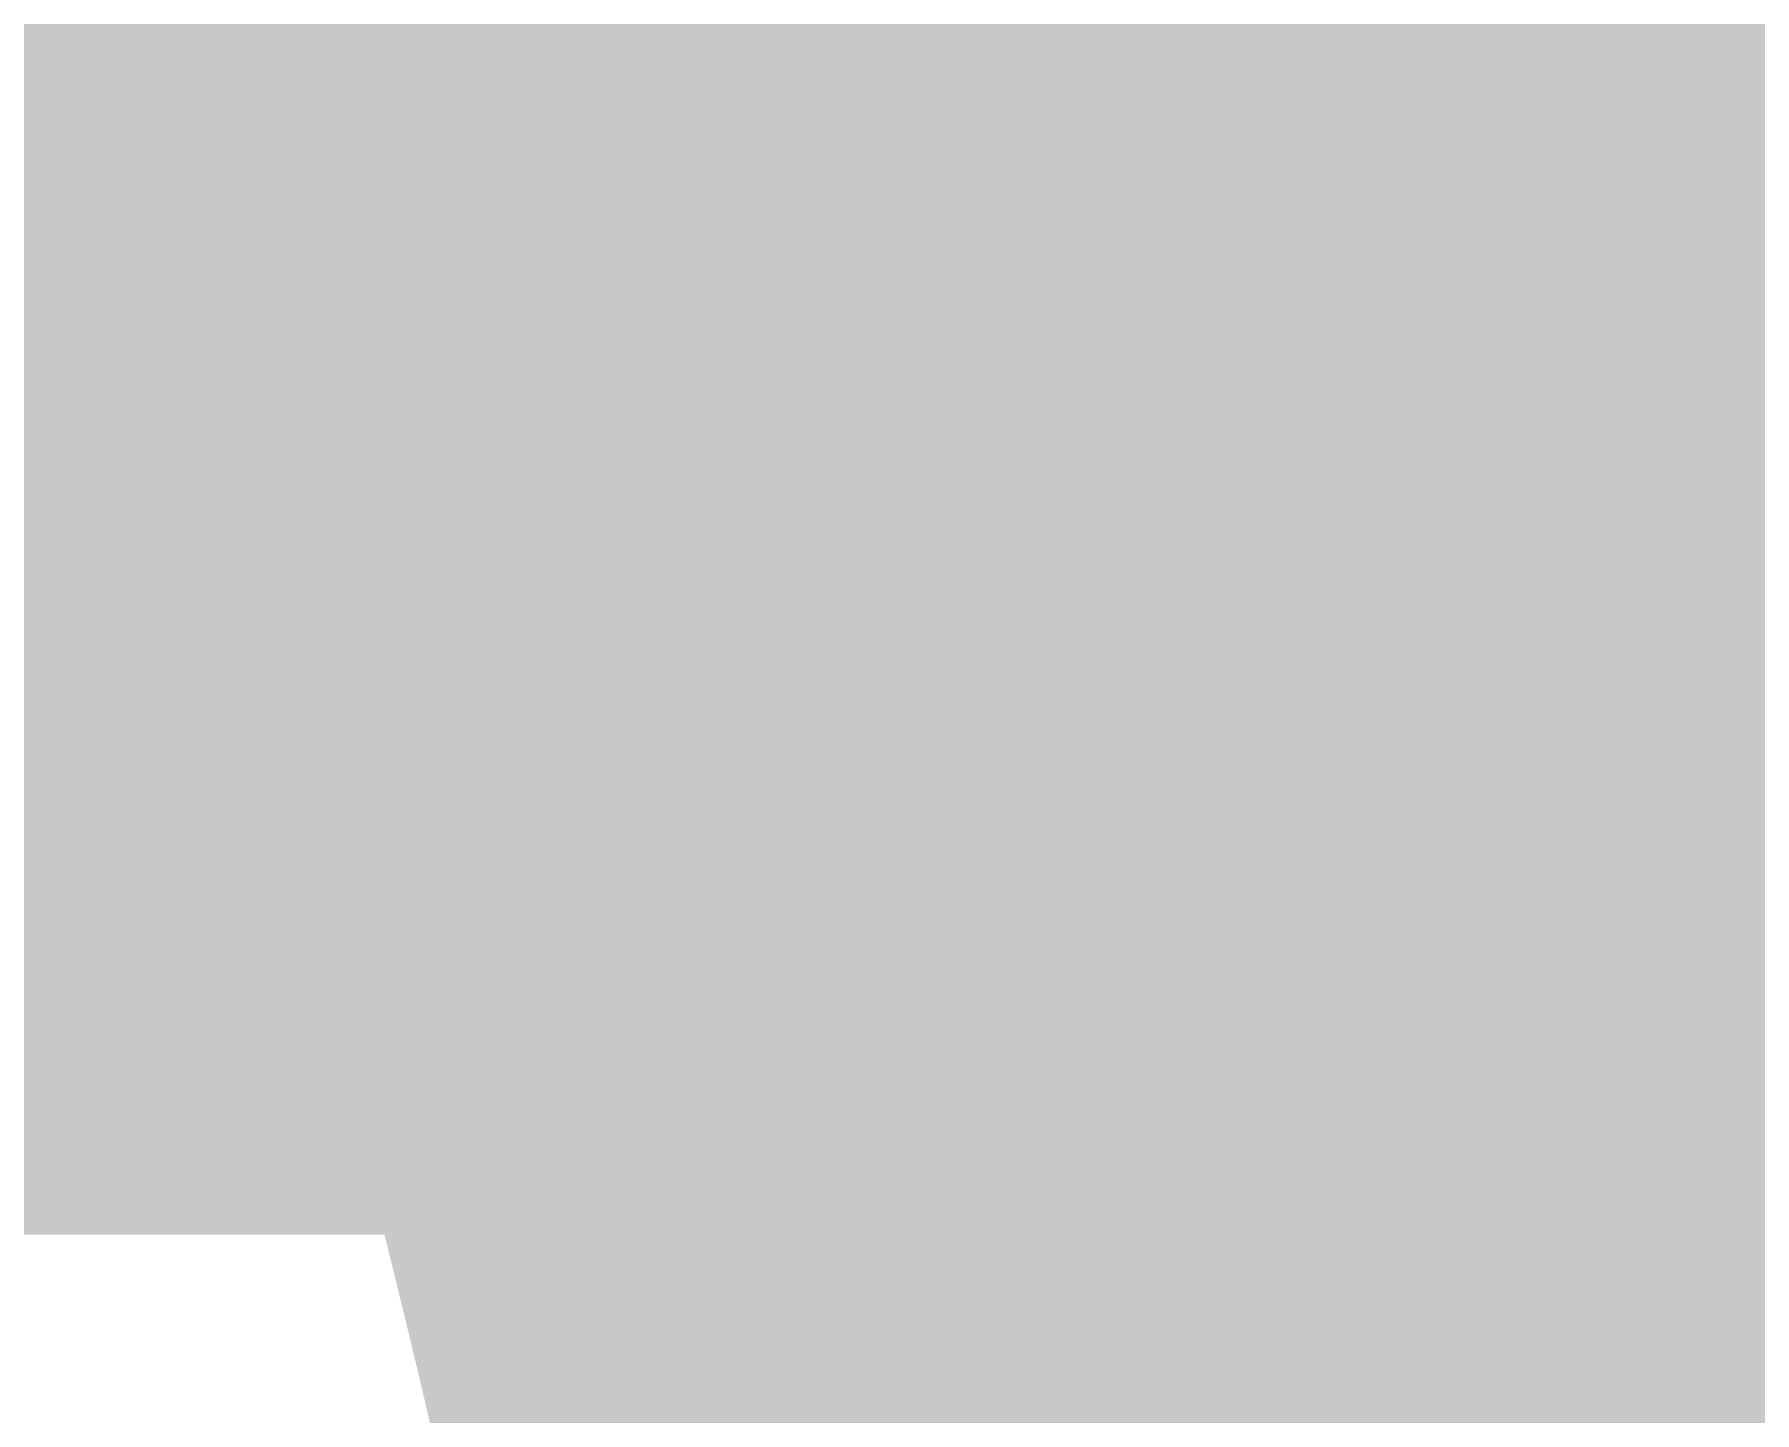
# Model space of a CAD drawing. Extents: x -23 to 289, y -67 to 135.
# Drawn here: x 143.8029 to 143.9236, y 91.7625 to 91.8593 of the extents above; entities that cross this region are included whole.
import ezdxf
from ezdxf.enums import TextEntityAlignment as Align

# ---------------------------------------------------------------- set-up
doc = ezdxf.new("R2010")
doc.units = 0
doc.header["$MEASUREMENT"] = 0
for name, color, linetype in [('ASSEMBLY_OUTLINES_BTM', 191, 'CONTINUOUS'), ('ASSEMBLY_PART_NUMBERS_BTM', 191, 'CONTINUOUS'), ('DRILL_DRAWING', 21, 'CONTINUOUS')]:
    doc.layers.add(name, color=color, linetype=linetype)
doc.styles.add('VERIBEST_GERBER_0', font='txt')

msp = doc.modelspace()

# ---------------------------------------------------------------- linework, layer by layer
at = {"layer": 'ASSEMBLY_OUTLINES_BTM', "const_width": 0.2}
msp.add_lwpolyline([(143.25, 91.875), (143.25, 100.625), (147.25, 100.625), (147.25, 91.875)], close=True, dxfattribs=at)

# ---------------------------------------------------------------- texts
at = {"layer": 'ASSEMBLY_PART_NUMBERS_BTM', "style": 'VERIBEST_GERBER_0', "text_generation_flag": 2}
for s, p in [('ERJ-3GEY0R00V', (142.71, 106.5)), ('74HC4002D,653', (142.71, 96.25))]:
    msp.add_text(s, height=2.032, rotation=90, dxfattribs=at).set_placement(p, align=Align.TOP_LEFT)
for s, p in [('ERJ-3EKF71R5V', (150.75, 93.21)), ('ERJ-3EKF4701V', (145.75, 93.04)), ('APHCM2012QBC/D-F01', (171.25, 92.29))]:
    msp.add_text(s, height=2.032, dxfattribs=at).set_placement(p, align=Align.TOP_LEFT)
at = {"layer": 'DRILL_DRAWING', "style": 'VERIBEST_GERBER_0'}
msp.add_text('A', height=2, dxfattribs=at).set_placement((143.8, 91.5), align=Align.MIDDLE_CENTER)

doc.saveas('drawing.dxf')
